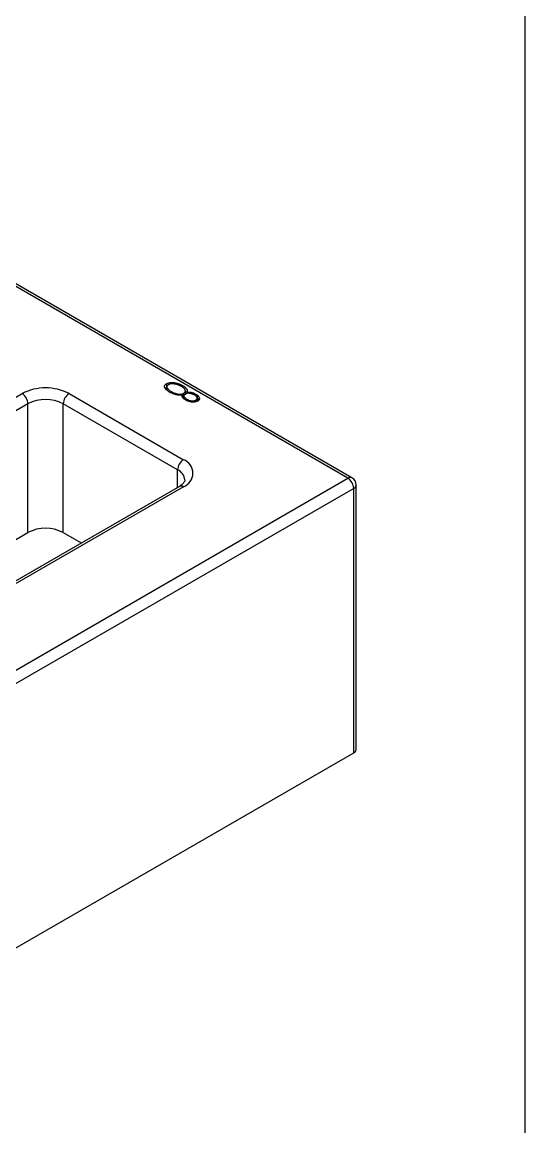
# Model space of a CAD drawing. Header units: millimetres. Extents: x 2 to 292, y 3 to 207.
# Drawn here: x 280.09 to 292.2, y 140.36 to 166.98 of the extents above; entities that cross this region are included whole.
import ezdxf

# ---------------------------------------------------------------- set-up
doc = ezdxf.new("R2010")
doc.units = ezdxf.units.MM
doc.layers.add('粗实线', color=7, linetype='Continuous', lineweight=25)

msp = doc.modelspace()

# ---------------------------------------------------------------- linework, layer by layer
at = {"color": 7, "linetype": 'Continuous', "lineweight": 25}
for p, q in [((287.93671684, 155.98576417), (245.79315157, 180.31472654)), ((288.03670866, 155.99566575), (245.89314339, 180.32462812)), ((283.57247021, 158.18330485), (283.57247021, 158.26495879)), ((283.57462813, 158.20090673), (283.57462813, 158.09883892)), ((283.9610257, 158.17178034), (283.9610257, 158.21718728)), ((275.0673729, 155.12853589), (280.08783121, 158.02678478)), ((281.21920198, 158.02678463), (283.97691769, 156.43478924)), ((283.68518854, 158.0431778), (283.68518854, 158.07249851)), ((283.94365725, 157.97636668), (283.94825468, 157.98963628)), ((283.94825468, 157.95090864), (283.94825468, 157.98963628)), ((283.94825468, 157.93790078), (283.98060607, 157.95044546)), ((283.98060607, 157.95044546), (283.98060607, 158.0320994)), ((283.98536023, 157.98252177), (283.98536023, 157.90785313)), ((284.02198848, 157.99752097), (284.02198848, 158.09958878)), ((284.02198901, 158.08377552), (284.04548693, 158.06382604)), ((284.06795383, 158.07190864), (284.0655699, 158.05736092)), ((284.0655699, 158.03101301), (284.0655699, 158.05736092)), ((284.12312169, 157.83634031), (284.12312169, 157.86352442)), ((284.27806641, 157.83183255), (284.27806641, 157.8721742)), ((284.30678, 157.84702947), (284.30678, 157.9208987)), ((284.31041675, 157.90591817), (284.31041675, 157.98757211)), ((284.31041675, 157.90591817), (284.34558197, 157.86927833)), ((280.22925285, 157.78183562), (275.20879454, 154.88358673)), ((280.22925285, 154.67898063), (280.22925285, 157.78183562)), ((283.83549631, 156.18984022), (281.0777806, 157.78183562)), ((281.0777806, 154.67898063), (281.0777806, 157.78183562)), ((278.60290738, 150.59747066), (287.93671684, 155.98576417)), ((288.07813849, 155.740815), (278.74432903, 150.3525215)), ((283.87692561, 155.79156468), (278.8564673, 152.89331578)), ((283.97691901, 155.78166218), (278.9564607, 152.88341329)), ((288.07813849, 149.37179684), (288.07813849, 155.740815)), ((288.13671681, 149.45343812), (288.13671681, 155.82245628)), ((277.53056797, 153.12106301), (280.22925285, 154.67898063)), ((281.0777806, 154.67898063), (281.51372337, 154.42731623)), ((278.74432903, 143.98350334), (288.07813849, 149.37179684))]:
    msp.add_line(p, q, dxfattribs=at)
at = {"color": 8, "linetype": 'Continuous', "lineweight": 25}
msp.add_line((283.83549631, 155.76764765), (283.83549631, 156.18984022), dxfattribs=at)
at = {"color": 7, "linetype": 'Continuous', "lineweight": 25}
for centre, radius, start, end in [((280.65351645, 156.93501611), 1.22961727, 62.609660314, 117.390324284), ((279.92220772, 157.76786235), 0.30736292, 2.605665936, 57.394395829), ((280.65351673, 156.96301136), 0.92221093, 62.6096144, 117.3903856), ((281.38482424, 157.76786323), 0.30736139, 122.605515184, 177.394484671), ((284.14253996, 156.17586784), 0.30736139, 122.605515184, 177.394484671), ((283.85297593, 156.10822546), 0.3492928, 290.783642555, 69.216588529), ((287.77108922, 155.72683935), 0.30736716, 2.606075885, 57.39398588), ((287.93671631, 155.82245642), 0.2, 0, 60.002688266), ((280.65351673, 153.86015638), 0.92221093, 62.6096144, 117.3903856), ((288.03661976, 149.46342276), 0.10059381, 294.376851941, 354.30361536)]:
    msp.add_arc(centre, radius, start, end, dxfattribs=at)
at = {"color": 8, "linetype": 'Continuous', "lineweight": 25}
for centre, radius, start, end in [((283.71081236, 155.91480079), 0.30198142, 5.830524739, 65.61373083), ((287.99530076, 155.9039883), 0.10059507, 65.692762495, 125.617666018), ((283.91833331, 155.69988336), 0.10059851, 54.382486978, 114.306226667), ((288.03661976, 155.83244092), 0.10059381, 294.376851941, 354.30361536)]:
    msp.add_arc(centre, radius, start, end, dxfattribs=at)
at = {"color": 7, "linetype": 'Continuous', "lineweight": 25}
for points, knots in [([(283.58285721, 158.10110201), (283.57326588, 158.11001845), (283.5546154, 158.12735662), (283.53728769, 158.15034828), (283.52734093, 158.16804652), (283.52204224, 158.1800408), (283.51928678, 158.19102509), (283.51939207, 158.20411313), (283.52381595, 158.21947454), (283.53478431, 158.23661533), (283.550751, 158.25225334), (283.56528017, 158.26075237), (283.57247079, 158.26495861)], [0, 0, 0, 0, 0.1744168414, 0.3391563795, 0.4153355227, 0.4838061912, 0.5448509909, 0.5993509318, 0.7009549599, 0.8019961454, 0.9020061357, 1, 1, 1, 1]), ([(283.53080173, 158.145238), (283.53139757, 158.14723935), (283.53587444, 158.16227651), (283.5554768, 158.17354024), (283.57247021, 158.18330485)], [0, 0, 0, 0, 0.1330930826, 1, 1, 1, 1]), ([(283.57247079, 158.26495861), (283.57839737, 158.26810999), (283.59006359, 158.27431332), (283.61007533, 158.28178585), (283.63166013, 158.28748421), (283.65468565, 158.29154643), (283.67875576, 158.29366941), (283.70342186, 158.29460927), (283.72855351, 158.29338065), (283.75404248, 158.29072047), (283.77993486, 158.28644032), (283.80616108, 158.28049168), (283.83276775, 158.27293467), (283.8596635, 158.26403459), (283.88633558, 158.25389244), (283.91232519, 158.24263695), (283.93728409, 158.23038581), (283.95309956, 158.22159357), (283.96102505, 158.21718758)], [0, 0, 0, 0, 0.0547420344, 0.1077572082, 0.1613180071, 0.2157979335, 0.2709632373, 0.3266531042, 0.3835743472, 0.4420461575, 0.5026713282, 0.5664907792, 0.6334968749, 0.7042374244, 0.777278083, 0.8506446357, 0.9251546007, 1, 1, 1, 1]), ([(283.61282459, 158.23910721), (283.60895894, 158.23673966), (283.60122215, 158.23200118), (283.5918156, 158.22390025), (283.58400848, 158.21520437), (283.57789729, 158.205818), (283.57432823, 158.19546552), (283.57464006, 158.18407405), (283.57903982, 158.17177507), (283.58943962, 158.15455552), (283.60561577, 158.13376909), (283.62908967, 158.11111476), (283.65514093, 158.0906428), (283.67513082, 158.07857196), (283.68518899, 158.07249837)], [0, 0, 0, 0, 0.0509581726, 0.1019888541, 0.1523264845, 0.2043566064, 0.2587832949, 0.31685818, 0.3817665169, 0.4548981757, 0.6025703921, 0.7383008984, 0.8683228931, 1, 1, 1, 1]), ([(283.83008805, 158.2410731), (283.81887044, 158.24439539), (283.79598015, 158.25117474), (283.76528793, 158.25688571), (283.74068549, 158.26026111), (283.72356933, 158.26203038), (283.70817029, 158.26320974), (283.69010887, 158.26348444), (283.66911405, 158.26198883), (283.64708063, 158.25604607), (283.62823128, 158.24835247), (283.61784247, 158.24211835), (283.61282459, 158.23910721)], [0, 0, 0, 0, 0.1595913603, 0.3256567312, 0.4069685492, 0.4800622949, 0.5460020847, 0.6035701827, 0.7089680401, 0.8104230765, 0.9084326736, 1, 1, 1, 1]), ([(283.98060601, 158.03209941), (283.98563204, 158.03525299), (283.99558632, 158.04149879), (284.00692573, 158.0524286), (284.01569805, 158.06416223), (284.02090243, 158.07689076), (284.02268072, 158.09043523), (284.020198, 158.10456511), (284.01440498, 158.11930628), (284.00427573, 158.1343337), (283.99101645, 158.14969919), (283.97415506, 158.16495872), (283.95452754, 158.18029174), (283.93195834, 158.195132), (283.90783125, 158.20919894), (283.88250999, 158.22158201), (283.85696401, 158.23242958), (283.83893977, 158.23822632), (283.83008805, 158.2410731)], [0, 0, 0, 0, 0.0495373304, 0.0981109675, 0.146764654, 0.1971329539, 0.2489038942, 0.3034168275, 0.3610677068, 0.4235418939, 0.4897568186, 0.5596978774, 0.6329701097, 0.7104695304, 0.78831965, 0.8621113067, 0.9322827874, 1, 1, 1, 1]), ([(283.96102505, 158.21718758), (283.96794313, 158.21311536), (283.98129579, 158.20525551), (283.99882669, 158.19301291), (284.01425753, 158.18137652), (284.02661077, 158.16986088), (284.03642148, 158.15867852), (284.04539925, 158.14823322), (284.05204191, 158.13809551), (284.05951183, 158.1259032), (284.06478111, 158.11166678), (284.06787005, 158.09626144), (284.0677146, 158.08324355), (284.06788003, 158.07541382), (284.06795409, 158.0719086)], [0, 0, 0, 0, 0.1049219742, 0.2025111245, 0.2921169836, 0.3744435797, 0.45131128, 0.5227864781, 0.5888528106, 0.6506360235, 0.7606467321, 0.8558710819, 0.9354761982, 1, 1, 1, 1]), ([(283.94825486, 157.98963627), (283.94155803, 157.9893769), (283.92896262, 157.98888907), (283.91120797, 157.98816059), (283.89575627, 157.98816519), (283.87787439, 157.9881477), (283.85645153, 157.989681), (283.83024242, 157.99281369), (283.80253712, 157.9979707), (283.77280514, 158.00518205), (283.74118594, 158.01523853), (283.70828576, 158.02817152), (283.67511091, 158.04332174), (283.64257539, 158.06032052), (283.61088077, 158.07924773), (283.59239767, 158.09366185), (283.58285721, 158.10110201)], [0, 0, 0, 0, 0.0463527534, 0.0871802375, 0.1228471353, 0.1530275409, 0.2105904761, 0.2714681973, 0.3376574859, 0.4112488006, 0.4938557019, 0.5864683772, 0.6858106956, 0.7857019389, 0.8893854074, 1, 1, 1, 1]), ([(283.68518899, 158.07249837), (283.69306311, 158.06832379), (283.70819096, 158.06030354), (283.73120456, 158.04945123), (283.75391971, 158.04051042), (283.77589172, 158.03311896), (283.79693293, 158.02715396), (283.81676074, 158.02213061), (283.83568809, 158.01831863), (283.85904471, 158.01449786), (283.88750113, 158.01221095), (283.9154648, 158.01312675), (283.93677938, 158.01622982), (283.95204839, 158.02020758), (283.96699092, 158.02537391), (283.9759986, 158.02982347), (283.98060601, 158.03209941)], [0, 0, 0, 0, 0.0962211822, 0.1848612121, 0.2671876529, 0.343417398, 0.4135563129, 0.4780868647, 0.5381907833, 0.5938395492, 0.6964324893, 0.7952522165, 0.8438243948, 0.8934648052, 0.9455075506, 1, 1, 1, 1]), ([(284.02300303, 157.87610635), (284.01630035, 157.88049816), (284.00302285, 157.88919799), (283.9872032, 157.90063502), (283.97547725, 157.91069223), (283.96730767, 157.91961044), (283.95993394, 157.9299223), (283.95310884, 157.94100646), (283.9474162, 157.95192367), (283.943883, 157.96160195), (283.94183742, 157.96962688), (283.94310069, 157.97430445), (283.9436576, 157.97636654)], [0, 0, 0, 0, 0.1550352137, 0.3071129004, 0.387264879, 0.4757845729, 0.5737852065, 0.6824836993, 0.7873883069, 0.8752161298, 0.9449896133, 1, 1, 1, 1]), ([(284.02419492, 158.01224396), (284.02037635, 158.01005389), (284.01324026, 158.0059611), (284.00429503, 157.99966058), (283.99675151, 157.99416264), (283.9913692, 157.98880264), (283.98759636, 157.98342661), (283.98555545, 157.97756906), (283.98517768, 157.97114922), (283.98603435, 157.96412411), (283.98852254, 157.95643958), (283.9938166, 157.94834119), (284.00032484, 157.93946623), (284.01279451, 157.92702299), (284.031147, 157.91095033), (284.05782838, 157.89282224), (284.08775798, 157.87593123), (284.11146326, 157.86761468), (284.12312131, 157.86352468)], [0, 0, 0, 0, 0.0499194832, 0.0932888113, 0.1309012789, 0.1625258252, 0.1925570878, 0.2237575987, 0.2580349565, 0.2955291922, 0.3368539824, 0.3831689814, 0.4343564803, 0.4916621635, 0.6139507721, 0.7433165412, 0.8737653349, 1, 1, 1, 1]), ([(284.31603628, 157.84494706), (284.31132121, 157.84260026), (284.3019084, 157.8379153), (284.28581522, 157.83242544), (284.26888846, 157.82766279), (284.25058494, 157.82428619), (284.23158301, 157.82202708), (284.21201775, 157.82109012), (284.19224284, 157.82175261), (284.16578092, 157.82427721), (284.13375967, 157.82997335), (284.10344112, 157.83851432), (284.08015866, 157.84732922), (284.06166279, 157.85543196), (284.04256415, 157.86523373), (284.02971244, 157.87237707), (284.02300303, 157.87610635)], [0, 0, 0, 0, 0.0562644476, 0.1123219708, 0.1686427205, 0.2264994359, 0.2857633167, 0.3440203664, 0.4037149722, 0.4646314922, 0.5865620463, 0.7056189623, 0.7687665309, 0.8384555209, 0.915663592, 1, 1, 1, 1]), ([(284.2242612, 158.00152988), (284.21643338, 158.00522286), (284.20140973, 158.01231066), (284.17802603, 158.02105482), (284.15484934, 158.02725113), (284.13268457, 158.03124453), (284.11235168, 158.03346699), (284.09484453, 158.03438472), (284.08044057, 158.03432673), (284.06849479, 158.03262655), (284.05790218, 158.02953311), (284.04734973, 158.02501071), (284.03564959, 158.01934638), (284.02819216, 158.01472243), (284.02419492, 158.01224396)], [0, 0, 0, 0, 0.1332069717, 0.255659419, 0.3661246413, 0.4688223664, 0.5609712578, 0.6383258635, 0.7004640993, 0.7498203052, 0.7990061013, 0.8558863182, 0.922754013, 1, 1, 1, 1]), ([(284.06557033, 158.05736105), (284.07062378, 158.05797564), (284.08077382, 158.05921007), (284.09617414, 158.06123395), (284.11281576, 158.06199483), (284.13097642, 158.06082983), (284.15106242, 158.05745744), (284.17318125, 158.0527362), (284.19608434, 158.0462983), (284.219416, 158.03871006), (284.2431009, 158.02865454), (284.26660634, 158.01588447), (284.28949811, 158.00193016), (284.3036798, 157.99219648), (284.3104174, 157.98757209)], [0, 0, 0, 0, 0.053427818, 0.1073117158, 0.1632358427, 0.2252169519, 0.2951415217, 0.3791088205, 0.4689153168, 0.5583372012, 0.655800124, 0.7721434123, 0.8917471639, 1, 1, 1, 1]), ([(284.12312131, 157.86352468), (284.13101196, 157.86148444), (284.14706149, 157.85733462), (284.16807732, 157.85328213), (284.18589056, 157.85130594), (284.1999292, 157.85110493), (284.21444853, 157.85235636), (284.23356733, 157.85566707), (284.25633348, 157.86131191), (284.27100094, 157.86864313), (284.27806626, 157.87217458)], [0, 0, 0, 0, 0.1543886185, 0.31402510108, 0.39435017067, 0.47749098617, 0.56349872634, 0.6552515141, 0.8339347649, 1, 1, 1, 1]), ([(284.27806626, 157.87217458), (284.2820467, 157.87487168), (284.28961507, 157.87999991), (284.29860755, 157.88823108), (284.30415158, 157.89659919), (284.30751676, 157.90764256), (284.30609219, 157.92141004), (284.30155865, 157.9380948), (284.29018543, 157.95497766), (284.2735103, 157.97191577), (284.25161463, 157.9881105), (284.23334221, 157.99707481), (284.2242612, 158.00152988)], [0, 0, 0, 0, 0.0712726496, 0.1355169478, 0.194796807, 0.2504203199, 0.3599257406, 0.4704077955, 0.5893520626, 0.721948504, 0.8618141993, 1, 1, 1, 1]), ([(284.3104174, 157.98757209), (284.31478902, 157.98410985), (284.32326907, 157.97739382), (284.33376022, 157.96686614), (284.34264047, 157.95658228), (284.35117255, 157.94290308), (284.35793695, 157.92542812), (284.36046963, 157.90769644), (284.3590035, 157.89389633), (284.35693996, 157.88433989), (284.35235972, 157.87585487), (284.34477109, 157.86598083), (284.33245091, 157.85566807), (284.32131482, 157.84839466), (284.31603628, 157.84494706)], [0, 0, 0, 0, 0.0823077014, 0.1596600501, 0.2331887737, 0.3029345752, 0.4386254192, 0.5763133608, 0.6431898282, 0.7043000407, 0.7608931312, 0.8133378923, 0.9115217799, 1, 1, 1, 1]), ([(284.0096334, 155.94557422), (284.01011858, 155.94231856), (284.01211127, 155.92894735), (284.00139055, 155.90229706), (283.96133168, 155.84725894), (283.90484082, 155.80998417), (283.87692561, 155.79156468)], [0, 0, 0, 0, 0.1029450713, 0.4228023023, 0.7147752916, 1, 1, 1, 1])]:
    msp.add_open_spline(points, degree=3, knots=knots, dxfattribs=at)
at = {"layer": '粗实线', "color": 5}
msp.add_line((292.20335529, 206.5709215), (292.20335529, 3.09596976), dxfattribs=at)

doc.saveas('drawing.dxf')
